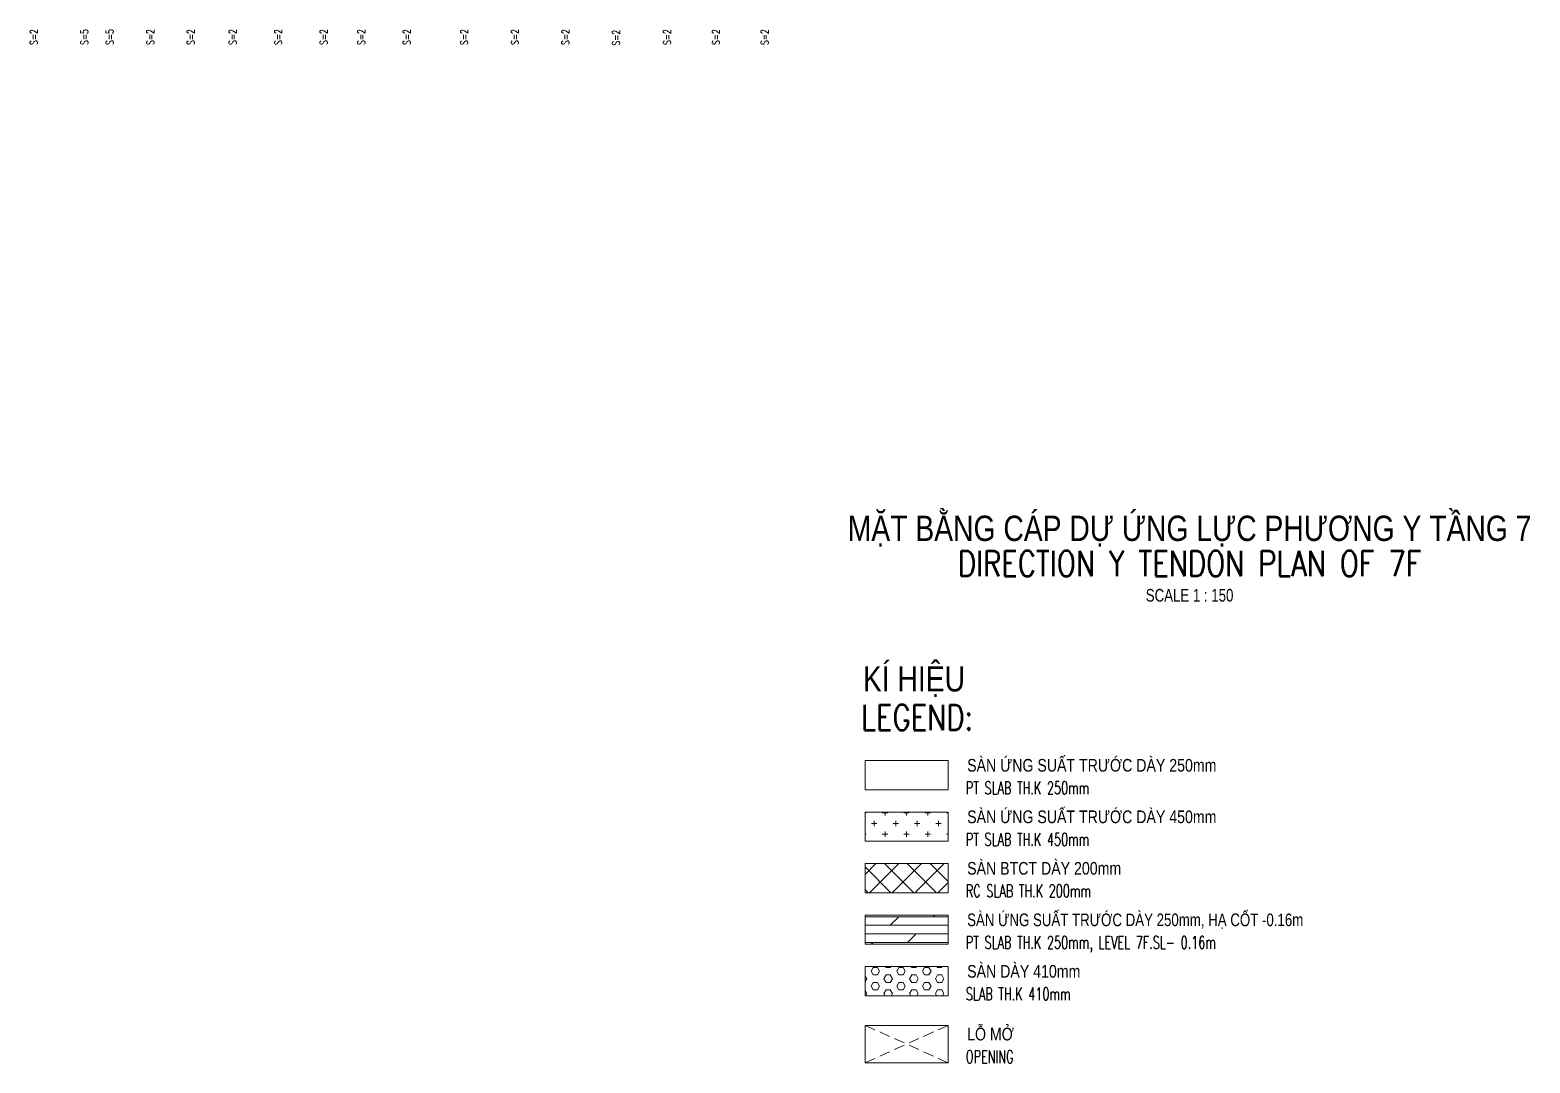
# Model space of a CAD drawing. Header units: millimetres. Extents: x 127300 to 589785, y -24728 to 44820.
# Drawn here: x 507480 to 551918, y -24728 to 5874 of the extents above; entities that cross this region are included whole.
import ezdxf
from ezdxf.enums import TextEntityAlignment as Align

# ---------------------------------------------------------------- set-up
doc = ezdxf.new("R2010")
doc.units = ezdxf.units.MM
doc.linetypes.add('DASHED2', pattern=[9.525, 6.35, -3.175])
doc.layers.add('Current_plane_Column', color=7, linetype='Continuous', true_color=0x4b00ff)
for name, color, linetype, lineweight in [('NDC_S-ANNO', 7, 'Continuous', 20), ('NDC_S_ANNO', 7, 'Continuous', 20), ('NDC_S_ENG TEXT', 2, 'Continuous', 20), ('NDC_S_ENG TITLE', 3, 'Continuous', 20), ('NDC_S_HATCH MATERIAL', 8, 'Continuous', 13), ('NDC_S_OPENING', 9, 'DASHED2', 13), ('NDC_S_SLAB', 2, 'Continuous', 20), ('NDC_S_TEXT SYMBOL', 7, 'Continuous', 20), ('NDC_S_VN TEXT', 7, 'Continuous', 20), ('NDC_S_VN TITLE', 6, 'Continuous', 35)]:
    doc.layers.add(name, color=color, linetype=linetype, lineweight=lineweight)
doc.styles.add('$0$NDC_EN TXT', font='romans.shx', dxfattribs={"width": 0.8})
doc.styles.add('NDC_ANNO', font='', dxfattribs={"width": 0.8})
doc.styles.add('NDC_EN TXT', font='romans.shx', dxfattribs={"width": 0.8})
doc.styles.add('NDC_VIE TXT', font='arial.ttf', dxfattribs={"width": 0.8})
doc.styles.get('NDC_ANNO').set_extended_font_data('Dotum')

# ---------------------------------------------------------------- blocks, each defined once
blk = doc.blocks.new('Drawing name_symbol')
at = {"layer": 'NDC_S_ENG TITLE', "style": 'NDC_EN TXT', "width": 0.8}
blk.add_attdef('SECTDET1', text='', height=5, dxfattribs=at).set_placement((0, 1.01), align=Align.CENTER)
at = {"layer": 'NDC_S_TEXT SYMBOL', "lineweight": 25, "style": 'NDC_ANNO', "width": 0.8}
blk.add_attdef('SSCALE', text='', height=2.5, dxfattribs=at).set_placement((0, -4), align=Align.CENTER)
at = {"layer": 'NDC_S_VN TITLE', "style": 'NDC_VIE TXT', "width": 0.8}
blk.add_attdef('SECTDET2', text='', height=5, dxfattribs=at).set_placement((0, 7.97), align=Align.CENTER)
blk = doc.blocks.new('TDY')
at = {"layer": 'NDC_S-ANNO', "linetype": 'Continuous', "char_height": 225, "attachment_point": 5, "rotation": 90, "line_spacing_factor": 0.75, "style": 'NDC_ANNO'}
for s, insert in [('{\\Fstandard|c129;S=\\Fstandard|c0;2}', (-1158, -3837, -2750)), ('\\FSTANDARD.shx;S=5', (342, -3837, -2750)), ('\\FSTANDARD.shx;S=5', (1092, -3837, -2750)), ('\\FSTANDARD.shx;S=2', (2292, -3837, -1832)), ('\\FSTANDARD.shx;S=2', (3493, -3837, -1832)), ('\\FSTANDARD.shx;S=2', (4733, -3837, -1832)), ('\\FSTANDARD.shx;S=2', (6082, -3837, -1510)), ('\\FSTANDARD.shx;S=2', (7432, -3837, -1832)), ('\\FSTANDARD.shx;S=2', (8543, -3837, -1832)), ('\\FSTANDARD.shx;S=2', (9892, -3837, -5625)), ('\\FSTANDARD.shx;S=2', (11593, -3837, -2750)), ('\\FSTANDARD.shx;S=2', (13093, -3837, -1878)), ('\\FSTANDARD.shx;S=2', (14593, -3837, -1877)), ('\\FSTANDARD.shx;S=2', (16093, -3856, -1473)), ('\\FSTANDARD.shx;S=2', (17603, -3838, 125)), ('\\FSTANDARD.shx;S=2', (19048, -3838, 125)), ('\\FSTANDARD.shx;S=2', (20493, -3838, 125))]:
    blk.add_mtext(s, dxfattribs=dict(at, insert=insert))

msp = doc.modelspace()

# ---------------------------------------------------------------- hatches: boundary and pattern name
at = {"layer": 'NDC_S_HATCH MATERIAL', "ltscale": 100}
h = msp.add_hatch(dxfattribs=at)
h.set_pattern_fill('CROSS', color=256, scale=50)
h.set_pattern_definition([(0, (328259.94, -9063), (317.5, 317.5), [158.75, -476.25]), (90, (328339.32, -9142.37), (-317.5, 317.5), [158.75, -476.25])])
h.paths.add_polyline_path([(532218, -17294), (532218, -18158), (534676, -18158), (534676, -17294)])
h = msp.add_hatch(dxfattribs=at)
h.set_pattern_fill('ANSI37', color=256, scale=150)
h.set_pattern_definition([(45, (336337.8, -14988.5), (-336.7596, 336.7596), []), (135, (336337.8, -14988.5), (-336.7596, -336.7596), [])])
h.paths.add_polyline_path([(532218, -18820), (532218, -19684), (534676, -19684), (534676, -18820)])
h = msp.add_hatch(dxfattribs=at)
h.set_pattern_fill('DOLMIT', color=256, scale=40)
h.set_pattern_definition([(0, (361770.95, 1196.28), (0, 254), []), (45, (361770.95, 1196.3), (-507.9997, 507.9997), [359.2102, -718.4205])])
h.paths.add_polyline_path([(534676, -20346), (532218, -20346), (532218, -21210), (534676, -21210)])
h = msp.add_hatch(dxfattribs=at)
h.set_pattern_fill('HEX', color=256, scale=40)
h.set_pattern_definition([(0, (361770.95, 1196.28), (0, 219.97045), [127, -254]), (120, (361770.95, 1196.28), (-190.5, -109.98523), [127, -254]), (60, (361897.95, 1196.28), (-190.5, 109.98523), [127, -254])])
h.paths.add_polyline_path([(534676, -21872), (532218, -21872), (532218, -22736), (534676, -22736)])

# ---------------------------------------------------------------- linework, layer by layer
at = {"layer": 'NDC_S_OPENING', "ltscale": 50}
for p, q in [((532218, -23613), (534676, -24721)), ((532218, -24721), (534676, -23613))]:
    msp.add_line(p, q, dxfattribs=at)
at = {"layer": 'NDC_S_SLAB'}
for points in [[(532218, -15768), (534676, -15768), (534676, -16632), (532218, -16632)], [(532218, -17294), (534676, -17294), (534676, -18158), (532218, -18158)], [(532218, -18820), (534676, -18820), (534676, -19684), (532218, -19684)], [(532218, -20346), (534676, -20346), (534676, -21210), (532218, -21210)], [(532218, -21872), (534676, -21872), (534676, -22736), (532218, -22736)], [(532218, -23613), (534676, -23613), (534676, -24721), (532218, -24721)]]:
    msp.add_lwpolyline(points, close=True, dxfattribs=at)

# ---------------------------------------------------------------- block references
at = {"layer": 'Current_plane_Column'}
msp.add_blockref('TDY', (508750, 9500), dxfattribs=at)
at = {"layer": 'NDC_S_ANNO', "xscale": 150, "yscale": 150, "zscale": 150}
msp.add_blockref('Drawing name_symbol', (541833, -10459), dxfattribs=at).add_auto_attribs({'SECTDET1': 'DIRECTION Y TENDON PLAN OF 7F', 'SECTDET2': 'MẶT BẰNG CÁP DỰ ỨNG LỰC PHƯƠNG Y TẦNG 7', 'SSCALE': 'SCALE 1 : 150'})

# ---------------------------------------------------------------- texts
at = {"layer": 'NDC_S_ENG TEXT', "style": '$0$NDC_EN TXT'}
for s, height, width, p in [('LEGEND:', 750, 0.8, (532103, -14863)), ('PT SLAB TH.K 250mm', 375, 0.65, (535205, -16765)), ('PT SLAB TH.K 450mm', 375, 0.65, (535205, -18291)), ('RC SLAB TH.K 200mm', 375, 0.65, (535205, -19817)), ('PT SLAB TH.K 250mm, LEVEL 7F.SL- 0.16m', 375, 0.65, (535205, -21343)), ('SLAB TH.K 410mm', 375, 0.65, (535205, -22869)), ('OPENING', 375, 0.65, (535205, -24728))]:
    msp.add_text(s, height=height, dxfattribs=dict(at, width=width)).set_placement(p)
at = {"layer": 'NDC_S_VN TEXT', "style": 'NDC_VIE TXT', "width": 0.8}
msp.add_text('KÍ HIỆU', height=750, dxfattribs=at).set_placement((532154, -12972), align=Align.TOP_LEFT)
at = {"layer": 'NDC_S_VN TEXT', "style": 'NDC_VIE TXT'}
for s, width, p in [('SÀN ỨNG SUẤT TRƯỚC DÀY 250mm', 0.8, (535243, -16096)), ('SÀN ỨNG SUẤT TRƯỚC DÀY 450mm', 0.8, (535243, -17622)), ('SÀN BTCT DÀY 200mm', 0.8, (535243, -19148)), ('SÀN ỨNG SUẤT TRƯỚC DÀY 250mm, HẠ CỐT -0.16m', 0.75, (535243, -20674)), ('SÀN DÀY 410mm', 0.8, (535243, -22200)), ('LỖ MỞ', 0.8, (535243, -24059))]:
    msp.add_text(s, height=375, dxfattribs=dict(at, width=width)).set_placement(p)

doc.saveas('drawing.dxf')
